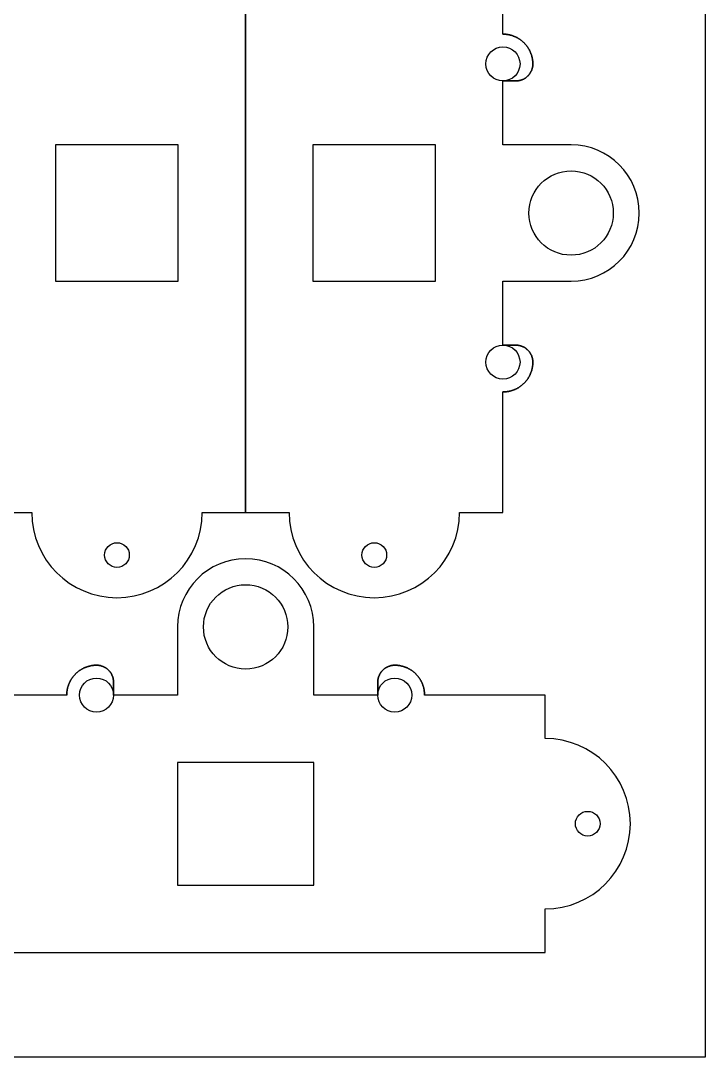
# Model space of a CAD drawing. Header units: millimetres. Extents: x 2733 to 3089, y 1586 to 1832.
# Drawn here: x 3008.7 to 3089.1, y 1585.7 to 1707.4 of the extents above; entities that cross this region are included whole.
import ezdxf

# ---------------------------------------------------------------- set-up
doc = ezdxf.new("R2010")
doc.units = ezdxf.units.MM

msp = doc.modelspace()

# ---------------------------------------------------------------- linework, layer by layer
at = {"color": 244, "true_color": 0x991b1e}
msp.add_lwpolyline([(2733.25, 1585.73), (2733.25, 1832.48), (3089.06, 1832.48), (3089.06, 1585.73)], close=True, dxfattribs=at)
for points in [[(3004.92, 1663.83), (3004.92, 1663.25), (3004.92, 1655.25), (3004.92, 1649.68), (3010.02, 1649.68, 1), (3030.02, 1649.68), (3035.12, 1649.68), (3035.12, 1655.25), (3035.12, 1663.25), (3035.12, 1706.4), (3035.12, 1714.4), (3035.12, 1719.98), (3030.02, 1719.98, 1), (3010.02, 1719.98), (3004.92, 1719.98), (3004.92, 1714.4), (3004.92, 1706.4), (3004.92, 1705.82)], [(3065.32, 1705.82), (3065.32, 1706.4), (3065.32, 1714.4), (3065.32, 1719.98), (3060.22, 1719.98, 1), (3040.22, 1719.98), (3035.12, 1719.98), (3035.12, 1714.4), (3035.12, 1706.4), (3035.12, 1663.25), (3035.12, 1655.25), (3035.12, 1649.68), (3040.22, 1649.68, 1), (3060.22, 1649.68), (3065.32, 1649.68), (3065.32, 1655.25), (3065.32, 1663.25), (3065.32, 1663.83)], [(3065.32, 1669.33), (3065.32, 1676.83), (3073.32, 1676.83, 1), (3073.32, 1692.83), (3065.32, 1692.83), (3065.32, 1700.33)], [(3050.62, 1628.25), (3043.12, 1628.25), (3043.12, 1636.25, 1), (3027.12, 1636.25), (3027.12, 1628.25), (3019.62, 1628.25)], [(3014.13, 1628.25), (3013.55, 1628.25), (3005.55, 1628.25), (2999.97, 1628.25), (2999.97, 1623.15, 1), (2999.97, 1603.15), (2999.97, 1598.05), (3005.55, 1598.05), (3013.55, 1598.05), (3056.7, 1598.05), (3064.7, 1598.05), (3070.27, 1598.05), (3070.27, 1603.15, 1), (3070.27, 1623.15), (3070.27, 1628.25), (3064.7, 1628.25), (3056.7, 1628.25), (3056.12, 1628.25)]]:
    msp.add_lwpolyline(points, format="xyb")
at = {"flags": 128}
for points in [[(3066.82, 1700.33), (3066.87, 1700.33), (3066.92, 1700.33), (3066.96, 1700.34), (3067.01, 1700.34), (3067.06, 1700.35), (3067.1, 1700.35), (3067.15, 1700.36), (3067.19, 1700.37), (3067.24, 1700.37), (3067.28, 1700.38), (3067.33, 1700.4), (3067.37, 1700.41), (3067.42, 1700.42), (3067.46, 1700.44), (3067.5, 1700.45), (3067.55, 1700.47), (3067.59, 1700.48), (3067.63, 1700.5), (3067.67, 1700.52), (3067.72, 1700.54), (3067.76, 1700.56), (3067.8, 1700.58), (3067.84, 1700.61), (3067.88, 1700.63), (3067.92, 1700.66), (3067.95, 1700.68), (3067.99, 1700.71), (3068.03, 1700.74), (3068.07, 1700.76), (3068.1, 1700.79), (3068.14, 1700.82), (3068.17, 1700.85), (3068.21, 1700.88), (3068.24, 1700.92), (3068.27, 1700.95), (3068.3, 1700.98), (3068.33, 1701.02), (3068.36, 1701.05), (3068.39, 1701.09), (3068.42, 1701.13), (3068.45, 1701.16), (3068.47, 1701.2), (3068.5, 1701.24), (3068.52, 1701.28), (3068.55, 1701.32), (3068.57, 1701.36), (3068.59, 1701.4), (3068.61, 1701.44), (3068.64, 1701.48), (3068.65, 1701.52), (3068.67, 1701.56), (3068.69, 1701.61), (3068.71, 1701.65), (3068.72, 1701.69), (3068.74, 1701.74), (3068.75, 1701.78), (3068.76, 1701.83), (3068.77, 1701.87), (3068.78, 1701.92), (3068.79, 1701.96), (3068.8, 1702.01), (3068.81, 1702.05), (3068.81, 1702.1), (3068.82, 1702.14), (3068.82, 1702.19), (3068.82, 1702.24), (3068.82, 1702.28), (3068.82, 1702.33), (3068.82, 1702.39), (3068.82, 1702.45), (3068.82, 1702.51), (3068.82, 1702.57), (3068.81, 1702.63), (3068.81, 1702.69), (3068.8, 1702.75), (3068.79, 1702.82), (3068.78, 1702.88), (3068.77, 1702.94), (3068.76, 1703), (3068.75, 1703.06), (3068.74, 1703.12), (3068.72, 1703.17), (3068.71, 1703.23), (3068.69, 1703.29), (3068.67, 1703.35), (3068.65, 1703.41), (3068.63, 1703.47), (3068.61, 1703.52), (3068.59, 1703.58), (3068.57, 1703.64), (3068.55, 1703.69), (3068.52, 1703.75), (3068.5, 1703.81), (3068.47, 1703.86), (3068.44, 1703.92), (3068.42, 1703.97), (3068.39, 1704.02), (3068.36, 1704.08), (3068.32, 1704.13), (3068.29, 1704.18), (3068.26, 1704.23), (3068.23, 1704.28), (3068.19, 1704.33), (3068.16, 1704.38), (3068.12, 1704.43), (3068.08, 1704.48), (3068.04, 1704.53), (3068.01, 1704.58), (3067.97, 1704.62), (3067.93, 1704.67), (3067.88, 1704.71), (3067.84, 1704.76), (3067.8, 1704.8), (3067.76, 1704.84), (3067.71, 1704.88), (3067.67, 1704.93), (3067.62, 1704.97), (3067.57, 1705.01), (3067.53, 1705.05), (3067.48, 1705.08), (3067.43, 1705.12), (3067.38, 1705.16), (3067.33, 1705.19), (3067.28, 1705.23), (3067.23, 1705.26), (3067.18, 1705.29), (3067.13, 1705.33), (3067.08, 1705.36), (3067.02, 1705.39), (3066.97, 1705.42), (3066.91, 1705.44), (3066.86, 1705.47), (3066.8, 1705.5), (3066.75, 1705.52), (3066.69, 1705.55), (3066.64, 1705.57), (3066.58, 1705.59), (3066.52, 1705.61), (3066.46, 1705.63), (3066.41, 1705.65), (3066.35, 1705.67), (3066.29, 1705.69), (3066.23, 1705.7), (3066.17, 1705.72), (3066.11, 1705.73), (3066.05, 1705.75), (3065.99, 1705.76), (3065.93, 1705.77), (3065.87, 1705.78), (3065.81, 1705.79), (3065.75, 1705.8), (3065.69, 1705.81), (3065.63, 1705.81), (3065.57, 1705.82), (3065.51, 1705.82), (3065.45, 1705.82), (3065.39, 1705.82), (3065.32, 1705.82), (3065.39, 1705.82), (3065.45, 1705.82), (3065.51, 1705.82), (3065.57, 1705.82), (3065.63, 1705.81), (3065.69, 1705.81), (3065.75, 1705.8), (3065.81, 1705.79), (3065.87, 1705.78), (3065.93, 1705.77), (3065.99, 1705.76), (3066.05, 1705.75), (3066.11, 1705.73), (3066.17, 1705.72), (3066.23, 1705.7), (3066.29, 1705.69), (3066.35, 1705.67), (3066.41, 1705.65), (3066.46, 1705.63), (3066.52, 1705.61), (3066.58, 1705.59), (3066.64, 1705.57), (3066.69, 1705.55), (3066.75, 1705.52), (3066.8, 1705.5), (3066.86, 1705.47), (3066.91, 1705.44), (3066.97, 1705.42), (3067.02, 1705.39), (3067.08, 1705.36), (3067.13, 1705.33), (3067.18, 1705.29), (3067.23, 1705.26), (3067.28, 1705.23), (3067.33, 1705.19), (3067.38, 1705.16), (3067.43, 1705.12), (3067.48, 1705.08), (3067.53, 1705.05), (3067.57, 1705.01), (3067.62, 1704.97), (3067.67, 1704.93), (3067.71, 1704.88), (3067.76, 1704.84), (3067.8, 1704.8), (3067.84, 1704.76), (3067.88, 1704.71), (3067.93, 1704.67), (3067.97, 1704.62), (3068.01, 1704.58), (3068.04, 1704.53), (3068.08, 1704.48), (3068.12, 1704.43), (3068.16, 1704.38), (3068.19, 1704.33), (3068.23, 1704.28), (3068.26, 1704.23), (3068.29, 1704.18), (3068.32, 1704.13), (3068.36, 1704.08), (3068.39, 1704.02), (3068.42, 1703.97), (3068.44, 1703.92), (3068.47, 1703.86), (3068.5, 1703.81), (3068.52, 1703.75), (3068.55, 1703.69), (3068.57, 1703.64), (3068.59, 1703.58), (3068.61, 1703.52), (3068.63, 1703.47), (3068.65, 1703.41), (3068.67, 1703.35), (3068.69, 1703.29), (3068.71, 1703.23), (3068.72, 1703.17), (3068.74, 1703.12), (3068.75, 1703.06), (3068.76, 1703), (3068.77, 1702.94), (3068.78, 1702.88), (3068.79, 1702.82), (3068.8, 1702.75), (3068.81, 1702.69), (3068.81, 1702.63), (3068.82, 1702.57), (3068.82, 1702.51), (3068.82, 1702.45), (3068.82, 1702.39), (3068.82, 1702.33), (3068.82, 1702.28), (3068.82, 1702.24), (3068.82, 1702.19), (3068.82, 1702.14), (3068.81, 1702.1), (3068.81, 1702.05), (3068.8, 1702.01), (3068.79, 1701.96), (3068.78, 1701.92), (3068.77, 1701.87), (3068.76, 1701.83), (3068.75, 1701.78), (3068.74, 1701.74), (3068.72, 1701.69), (3068.71, 1701.65), (3068.69, 1701.61), (3068.67, 1701.56), (3068.65, 1701.52), (3068.64, 1701.48), (3068.61, 1701.44), (3068.59, 1701.4), (3068.57, 1701.36), (3068.55, 1701.32), (3068.52, 1701.28), (3068.5, 1701.24), (3068.47, 1701.2), (3068.45, 1701.16), (3068.42, 1701.13), (3068.39, 1701.09), (3068.36, 1701.05), (3068.33, 1701.02), (3068.3, 1700.98), (3068.27, 1700.95), (3068.24, 1700.92), (3068.21, 1700.88), (3068.17, 1700.85), (3068.14, 1700.82), (3068.1, 1700.79), (3068.07, 1700.76), (3068.03, 1700.74), (3067.99, 1700.71), (3067.95, 1700.68), (3067.92, 1700.66), (3067.88, 1700.63), (3067.84, 1700.61), (3067.8, 1700.58), (3067.76, 1700.56), (3067.72, 1700.54), (3067.67, 1700.52), (3067.63, 1700.5), (3067.59, 1700.48), (3067.55, 1700.47), (3067.5, 1700.45), (3067.46, 1700.44), (3067.42, 1700.42), (3067.37, 1700.41), (3067.33, 1700.4), (3067.28, 1700.38), (3067.24, 1700.37), (3067.19, 1700.37), (3067.15, 1700.36), (3067.1, 1700.35), (3067.06, 1700.35), (3067.01, 1700.34), (3066.96, 1700.34), (3066.92, 1700.33), (3066.87, 1700.33)], [(3066.82, 1700.33), (3065.33, 1700.33)], [(3066.82, 1669.32), (3066.87, 1669.32), (3066.92, 1669.32), (3066.96, 1669.32), (3067.01, 1669.32), (3067.06, 1669.31), (3067.1, 1669.31), (3067.15, 1669.3), (3067.19, 1669.29), (3067.24, 1669.28), (3067.28, 1669.27), (3067.33, 1669.26), (3067.37, 1669.25), (3067.42, 1669.23), (3067.46, 1669.22), (3067.5, 1669.21), (3067.55, 1669.19), (3067.59, 1669.17), (3067.63, 1669.15), (3067.67, 1669.14), (3067.72, 1669.12), (3067.76, 1669.09), (3067.8, 1669.07), (3067.84, 1669.05), (3067.88, 1669.03), (3067.92, 1669), (3067.95, 1668.97), (3067.99, 1668.95), (3068.03, 1668.92), (3068.07, 1668.89), (3068.1, 1668.86), (3068.14, 1668.83), (3068.17, 1668.8), (3068.21, 1668.77), (3068.24, 1668.74), (3068.27, 1668.71), (3068.3, 1668.67), (3068.33, 1668.64), (3068.36, 1668.6), (3068.39, 1668.57), (3068.42, 1668.53), (3068.45, 1668.49), (3068.47, 1668.46), (3068.5, 1668.42), (3068.52, 1668.38), (3068.55, 1668.34), (3068.57, 1668.3), (3068.59, 1668.26), (3068.61, 1668.22), (3068.64, 1668.18), (3068.65, 1668.13), (3068.67, 1668.09), (3068.69, 1668.05), (3068.71, 1668.01), (3068.72, 1667.96), (3068.74, 1667.92), (3068.75, 1667.87), (3068.76, 1667.83), (3068.77, 1667.78), (3068.78, 1667.74), (3068.79, 1667.69), (3068.8, 1667.65), (3068.81, 1667.6), (3068.81, 1667.56), (3068.82, 1667.51), (3068.82, 1667.47), (3068.82, 1667.42), (3068.82, 1667.37), (3068.82, 1667.33), (3068.82, 1667.27), (3068.82, 1667.21), (3068.82, 1667.14), (3068.82, 1667.08), (3068.81, 1667.02), (3068.81, 1666.96), (3068.8, 1666.9), (3068.79, 1666.84), (3068.78, 1666.78), (3068.77, 1666.72), (3068.76, 1666.66), (3068.75, 1666.6), (3068.74, 1666.54), (3068.72, 1666.48), (3068.71, 1666.42), (3068.69, 1666.36), (3068.67, 1666.31), (3068.65, 1666.25), (3068.63, 1666.19), (3068.61, 1666.13), (3068.59, 1666.07), (3068.57, 1666.02), (3068.55, 1665.96), (3068.52, 1665.91), (3068.5, 1665.85), (3068.47, 1665.8), (3068.44, 1665.74), (3068.42, 1665.69), (3068.39, 1665.63), (3068.36, 1665.58), (3068.32, 1665.53), (3068.29, 1665.48), (3068.26, 1665.42), (3068.23, 1665.37), (3068.19, 1665.32), (3068.16, 1665.27), (3068.12, 1665.22), (3068.08, 1665.18), (3068.04, 1665.13), (3068.01, 1665.08), (3067.97, 1665.03), (3067.93, 1664.99), (3067.88, 1664.94), (3067.84, 1664.9), (3067.8, 1664.86), (3067.76, 1664.81), (3067.71, 1664.77), (3067.67, 1664.73), (3067.62, 1664.69), (3067.57, 1664.65), (3067.53, 1664.61), (3067.48, 1664.57), (3067.43, 1664.54), (3067.38, 1664.5), (3067.33, 1664.46), (3067.28, 1664.43), (3067.23, 1664.4), (3067.18, 1664.36), (3067.13, 1664.33), (3067.08, 1664.3), (3067.02, 1664.27), (3066.97, 1664.24), (3066.91, 1664.21), (3066.86, 1664.19), (3066.8, 1664.16), (3066.75, 1664.13), (3066.69, 1664.11), (3066.64, 1664.09), (3066.58, 1664.06), (3066.52, 1664.04), (3066.46, 1664.02), (3066.41, 1664), (3066.35, 1663.98), (3066.29, 1663.97), (3066.23, 1663.95), (3066.17, 1663.94), (3066.11, 1663.92), (3066.05, 1663.91), (3065.99, 1663.9), (3065.93, 1663.89), (3065.87, 1663.88), (3065.81, 1663.87), (3065.75, 1663.86), (3065.69, 1663.85), (3065.63, 1663.85), (3065.57, 1663.84), (3065.51, 1663.84), (3065.45, 1663.83), (3065.39, 1663.83), (3065.32, 1663.83), (3065.39, 1663.83), (3065.45, 1663.83), (3065.51, 1663.84), (3065.57, 1663.84), (3065.63, 1663.85), (3065.69, 1663.85), (3065.75, 1663.86), (3065.81, 1663.87), (3065.87, 1663.88), (3065.93, 1663.89), (3065.99, 1663.9), (3066.05, 1663.91), (3066.11, 1663.92), (3066.17, 1663.94), (3066.23, 1663.95), (3066.29, 1663.97), (3066.35, 1663.98), (3066.41, 1664), (3066.46, 1664.02), (3066.52, 1664.04), (3066.58, 1664.06), (3066.64, 1664.09), (3066.69, 1664.11), (3066.75, 1664.13), (3066.8, 1664.16), (3066.86, 1664.19), (3066.91, 1664.21), (3066.97, 1664.24), (3067.02, 1664.27), (3067.08, 1664.3), (3067.13, 1664.33), (3067.18, 1664.36), (3067.23, 1664.4), (3067.28, 1664.43), (3067.33, 1664.46), (3067.38, 1664.5), (3067.43, 1664.54), (3067.48, 1664.57), (3067.53, 1664.61), (3067.57, 1664.65), (3067.62, 1664.69), (3067.67, 1664.73), (3067.71, 1664.77), (3067.76, 1664.81), (3067.8, 1664.86), (3067.84, 1664.9), (3067.88, 1664.94), (3067.93, 1664.99), (3067.97, 1665.03), (3068.01, 1665.08), (3068.04, 1665.13), (3068.08, 1665.18), (3068.12, 1665.22), (3068.16, 1665.27), (3068.19, 1665.32), (3068.23, 1665.37), (3068.26, 1665.42), (3068.29, 1665.48), (3068.32, 1665.53), (3068.36, 1665.58), (3068.39, 1665.63), (3068.42, 1665.69), (3068.44, 1665.74), (3068.47, 1665.8), (3068.5, 1665.85), (3068.52, 1665.91), (3068.55, 1665.96), (3068.57, 1666.02), (3068.59, 1666.07), (3068.61, 1666.13), (3068.63, 1666.19), (3068.65, 1666.25), (3068.67, 1666.31), (3068.69, 1666.36), (3068.71, 1666.42), (3068.72, 1666.48), (3068.74, 1666.54), (3068.75, 1666.6), (3068.76, 1666.66), (3068.77, 1666.72), (3068.78, 1666.78), (3068.79, 1666.84), (3068.8, 1666.9), (3068.81, 1666.96), (3068.81, 1667.02), (3068.82, 1667.08), (3068.82, 1667.14), (3068.82, 1667.21), (3068.82, 1667.27), (3068.82, 1667.33), (3068.82, 1667.37), (3068.82, 1667.42), (3068.82, 1667.47), (3068.82, 1667.51), (3068.81, 1667.56), (3068.81, 1667.6), (3068.8, 1667.65), (3068.79, 1667.69), (3068.78, 1667.74), (3068.77, 1667.78), (3068.76, 1667.83), (3068.75, 1667.87), (3068.74, 1667.92), (3068.72, 1667.96), (3068.71, 1668.01), (3068.69, 1668.05), (3068.67, 1668.09), (3068.65, 1668.13), (3068.64, 1668.18), (3068.61, 1668.22), (3068.59, 1668.26), (3068.57, 1668.3), (3068.55, 1668.34), (3068.52, 1668.38), (3068.5, 1668.42), (3068.47, 1668.46), (3068.45, 1668.49), (3068.42, 1668.53), (3068.39, 1668.57), (3068.36, 1668.6), (3068.33, 1668.64), (3068.3, 1668.67), (3068.27, 1668.71), (3068.24, 1668.74), (3068.21, 1668.77), (3068.17, 1668.8), (3068.14, 1668.83), (3068.1, 1668.86), (3068.07, 1668.89), (3068.03, 1668.92), (3067.99, 1668.95), (3067.95, 1668.97), (3067.92, 1669), (3067.88, 1669.03), (3067.84, 1669.05), (3067.8, 1669.07), (3067.76, 1669.09), (3067.72, 1669.12), (3067.67, 1669.14), (3067.63, 1669.15), (3067.59, 1669.17), (3067.55, 1669.19), (3067.5, 1669.21), (3067.46, 1669.22), (3067.42, 1669.23), (3067.37, 1669.25), (3067.33, 1669.26), (3067.28, 1669.27), (3067.24, 1669.28), (3067.19, 1669.29), (3067.15, 1669.3), (3067.1, 1669.31), (3067.06, 1669.31), (3067.01, 1669.32), (3066.96, 1669.32), (3066.92, 1669.32), (3066.87, 1669.32)], [(3066.82, 1669.32), (3065.33, 1669.33)], [(3019.62, 1629.75), (3019.62, 1629.8), (3019.62, 1629.85), (3019.62, 1629.89), (3019.61, 1629.94), (3019.61, 1629.98), (3019.6, 1630.03), (3019.59, 1630.08), (3019.59, 1630.12), (3019.58, 1630.17), (3019.57, 1630.21), (3019.56, 1630.26), (3019.54, 1630.3), (3019.53, 1630.35), (3019.52, 1630.39), (3019.5, 1630.43), (3019.49, 1630.48), (3019.47, 1630.52), (3019.45, 1630.56), (3019.43, 1630.6), (3019.41, 1630.65), (3019.39, 1630.69), (3019.37, 1630.73), (3019.35, 1630.77), (3019.32, 1630.81), (3019.3, 1630.85), (3019.27, 1630.88), (3019.25, 1630.92), (3019.22, 1630.96), (3019.19, 1631), (3019.16, 1631.03), (3019.13, 1631.07), (3019.1, 1631.1), (3019.07, 1631.13), (3019.04, 1631.17), (3019, 1631.2), (3018.97, 1631.23), (3018.94, 1631.26), (3018.9, 1631.29), (3018.86, 1631.32), (3018.83, 1631.35), (3018.79, 1631.38), (3018.75, 1631.4), (3018.71, 1631.43), (3018.68, 1631.45), (3018.64, 1631.48), (3018.6, 1631.5), (3018.56, 1631.52), (3018.51, 1631.54), (3018.47, 1631.56), (3018.43, 1631.58), (3018.39, 1631.6), (3018.35, 1631.62), (3018.3, 1631.63), (3018.26, 1631.65), (3018.21, 1631.66), (3018.17, 1631.68), (3018.13, 1631.69), (3018.08, 1631.7), (3018.04, 1631.71), (3017.99, 1631.72), (3017.95, 1631.73), (3017.9, 1631.73), (3017.85, 1631.74), (3017.81, 1631.74), (3017.76, 1631.75), (3017.72, 1631.75), (3017.67, 1631.75), (3017.62, 1631.75), (3017.56, 1631.75), (3017.5, 1631.75), (3017.44, 1631.75), (3017.38, 1631.74), (3017.32, 1631.74), (3017.26, 1631.73), (3017.2, 1631.73), (3017.14, 1631.72), (3017.08, 1631.71), (3017.02, 1631.7), (3016.96, 1631.69), (3016.9, 1631.68), (3016.84, 1631.66), (3016.78, 1631.65), (3016.72, 1631.63), (3016.66, 1631.62), (3016.6, 1631.6), (3016.54, 1631.58), (3016.49, 1631.56), (3016.43, 1631.54), (3016.37, 1631.52), (3016.31, 1631.5), (3016.26, 1631.48), (3016.2, 1631.45), (3016.15, 1631.43), (3016.09, 1631.4), (3016.04, 1631.37), (3015.98, 1631.34), (3015.93, 1631.31), (3015.88, 1631.28), (3015.82, 1631.25), (3015.77, 1631.22), (3015.72, 1631.19), (3015.67, 1631.16), (3015.62, 1631.12), (3015.57, 1631.09), (3015.52, 1631.05), (3015.47, 1631.01), (3015.42, 1630.97), (3015.38, 1630.93), (3015.33, 1630.9), (3015.29, 1630.85), (3015.24, 1630.81), (3015.2, 1630.77), (3015.15, 1630.73), (3015.11, 1630.68), (3015.07, 1630.64), (3015.03, 1630.6), (3014.99, 1630.55), (3014.95, 1630.5), (3014.91, 1630.46), (3014.87, 1630.41), (3014.83, 1630.36), (3014.8, 1630.31), (3014.76, 1630.26), (3014.73, 1630.21), (3014.69, 1630.16), (3014.66, 1630.11), (3014.63, 1630.06), (3014.6, 1630), (3014.57, 1629.95), (3014.54, 1629.9), (3014.51, 1629.84), (3014.48, 1629.79), (3014.46, 1629.73), (3014.43, 1629.68), (3014.41, 1629.62), (3014.38, 1629.56), (3014.36, 1629.51), (3014.34, 1629.45), (3014.32, 1629.39), (3014.3, 1629.34), (3014.28, 1629.28), (3014.26, 1629.22), (3014.25, 1629.16), (3014.23, 1629.1), (3014.22, 1629.04), (3014.2, 1628.98), (3014.19, 1628.92), (3014.18, 1628.86), (3014.17, 1628.8), (3014.16, 1628.74), (3014.15, 1628.68), (3014.15, 1628.62), (3014.14, 1628.56), (3014.14, 1628.5), (3014.13, 1628.44), (3014.13, 1628.38), (3014.13, 1628.32), (3014.13, 1628.25), (3014.13, 1628.32), (3014.13, 1628.38), (3014.13, 1628.44), (3014.14, 1628.5), (3014.14, 1628.56), (3014.15, 1628.62), (3014.15, 1628.68), (3014.16, 1628.74), (3014.17, 1628.8), (3014.18, 1628.86), (3014.19, 1628.92), (3014.2, 1628.98), (3014.22, 1629.04), (3014.23, 1629.1), (3014.25, 1629.16), (3014.26, 1629.22), (3014.28, 1629.28), (3014.3, 1629.34), (3014.32, 1629.39), (3014.34, 1629.45), (3014.36, 1629.51), (3014.38, 1629.56), (3014.41, 1629.62), (3014.43, 1629.68), (3014.46, 1629.73), (3014.48, 1629.79), (3014.51, 1629.84), (3014.54, 1629.9), (3014.57, 1629.95), (3014.6, 1630), (3014.63, 1630.06), (3014.66, 1630.11), (3014.69, 1630.16), (3014.73, 1630.21), (3014.76, 1630.26), (3014.8, 1630.31), (3014.83, 1630.36), (3014.87, 1630.41), (3014.91, 1630.46), (3014.95, 1630.5), (3014.99, 1630.55), (3015.03, 1630.6), (3015.07, 1630.64), (3015.11, 1630.68), (3015.15, 1630.73), (3015.2, 1630.77), (3015.24, 1630.81), (3015.29, 1630.85), (3015.33, 1630.9), (3015.38, 1630.93), (3015.42, 1630.97), (3015.47, 1631.01), (3015.52, 1631.05), (3015.57, 1631.09), (3015.62, 1631.12), (3015.67, 1631.16), (3015.72, 1631.19), (3015.77, 1631.22), (3015.82, 1631.25), (3015.88, 1631.28), (3015.93, 1631.31), (3015.98, 1631.34), (3016.04, 1631.37), (3016.09, 1631.4), (3016.15, 1631.43), (3016.2, 1631.45), (3016.26, 1631.48), (3016.31, 1631.5), (3016.37, 1631.52), (3016.43, 1631.54), (3016.49, 1631.56), (3016.54, 1631.58), (3016.6, 1631.6), (3016.66, 1631.62), (3016.72, 1631.63), (3016.78, 1631.65), (3016.84, 1631.66), (3016.9, 1631.68), (3016.96, 1631.69), (3017.02, 1631.7), (3017.08, 1631.71), (3017.14, 1631.72), (3017.2, 1631.73), (3017.26, 1631.73), (3017.32, 1631.74), (3017.38, 1631.74), (3017.44, 1631.75), (3017.5, 1631.75), (3017.56, 1631.75), (3017.62, 1631.75), (3017.67, 1631.75), (3017.72, 1631.75), (3017.76, 1631.75), (3017.81, 1631.74), (3017.85, 1631.74), (3017.9, 1631.73), (3017.95, 1631.73), (3017.99, 1631.72), (3018.04, 1631.71), (3018.08, 1631.7), (3018.13, 1631.69), (3018.17, 1631.68), (3018.21, 1631.66), (3018.26, 1631.65), (3018.3, 1631.63), (3018.35, 1631.62), (3018.39, 1631.6), (3018.43, 1631.58), (3018.47, 1631.56), (3018.51, 1631.54), (3018.56, 1631.52), (3018.6, 1631.5), (3018.64, 1631.48), (3018.68, 1631.45), (3018.71, 1631.43), (3018.75, 1631.4), (3018.79, 1631.38), (3018.83, 1631.35), (3018.86, 1631.32), (3018.9, 1631.29), (3018.94, 1631.26), (3018.97, 1631.23), (3019, 1631.2), (3019.04, 1631.17), (3019.07, 1631.13), (3019.1, 1631.1), (3019.13, 1631.07), (3019.16, 1631.03), (3019.19, 1631), (3019.22, 1630.96), (3019.25, 1630.92), (3019.27, 1630.88), (3019.3, 1630.85), (3019.32, 1630.81), (3019.35, 1630.77), (3019.37, 1630.73), (3019.39, 1630.69), (3019.41, 1630.65), (3019.43, 1630.6), (3019.45, 1630.56), (3019.47, 1630.52), (3019.49, 1630.48), (3019.5, 1630.43), (3019.52, 1630.39), (3019.53, 1630.35), (3019.54, 1630.3), (3019.56, 1630.26), (3019.57, 1630.21), (3019.58, 1630.17), (3019.59, 1630.12), (3019.59, 1630.08), (3019.6, 1630.03), (3019.61, 1629.98), (3019.61, 1629.94), (3019.62, 1629.89), (3019.62, 1629.85), (3019.62, 1629.8)], [(3050.63, 1629.75), (3050.63, 1629.8), (3050.63, 1629.85), (3050.63, 1629.89), (3050.64, 1629.94), (3050.64, 1629.98), (3050.65, 1630.03), (3050.65, 1630.08), (3050.66, 1630.12), (3050.67, 1630.17), (3050.68, 1630.21), (3050.69, 1630.26), (3050.7, 1630.3), (3050.72, 1630.35), (3050.73, 1630.39), (3050.75, 1630.43), (3050.76, 1630.48), (3050.78, 1630.52), (3050.8, 1630.56), (3050.82, 1630.6), (3050.84, 1630.65), (3050.86, 1630.69), (3050.88, 1630.73), (3050.9, 1630.77), (3050.93, 1630.81), (3050.95, 1630.85), (3050.98, 1630.88), (3051, 1630.92), (3051.03, 1630.96), (3051.06, 1631), (3051.09, 1631.03), (3051.12, 1631.07), (3051.15, 1631.1), (3051.18, 1631.13), (3051.21, 1631.17), (3051.25, 1631.2), (3051.28, 1631.23), (3051.31, 1631.26), (3051.35, 1631.29), (3051.39, 1631.32), (3051.42, 1631.35), (3051.46, 1631.38), (3051.5, 1631.4), (3051.54, 1631.43), (3051.57, 1631.45), (3051.61, 1631.48), (3051.65, 1631.5), (3051.69, 1631.52), (3051.74, 1631.54), (3051.78, 1631.56), (3051.82, 1631.58), (3051.86, 1631.6), (3051.9, 1631.62), (3051.95, 1631.63), (3051.99, 1631.65), (3052.03, 1631.66), (3052.08, 1631.68), (3052.12, 1631.69), (3052.17, 1631.7), (3052.21, 1631.71), (3052.26, 1631.72), (3052.3, 1631.73), (3052.35, 1631.73), (3052.4, 1631.74), (3052.44, 1631.74), (3052.49, 1631.75), (3052.53, 1631.75), (3052.58, 1631.75), (3052.63, 1631.75), (3052.69, 1631.75), (3052.75, 1631.75), (3052.81, 1631.75), (3052.87, 1631.74), (3052.93, 1631.74), (3052.99, 1631.73), (3053.05, 1631.73), (3053.11, 1631.72), (3053.17, 1631.71), (3053.23, 1631.7), (3053.29, 1631.69), (3053.35, 1631.68), (3053.41, 1631.66), (3053.47, 1631.65), (3053.53, 1631.63), (3053.59, 1631.62), (3053.65, 1631.6), (3053.71, 1631.58), (3053.76, 1631.56), (3053.82, 1631.54), (3053.88, 1631.52), (3053.93, 1631.5), (3053.99, 1631.48), (3054.05, 1631.45), (3054.1, 1631.43), (3054.16, 1631.4), (3054.21, 1631.37), (3054.27, 1631.34), (3054.32, 1631.31), (3054.37, 1631.28), (3054.43, 1631.25), (3054.48, 1631.22), (3054.53, 1631.19), (3054.58, 1631.16), (3054.63, 1631.12), (3054.68, 1631.09), (3054.73, 1631.05), (3054.78, 1631.01), (3054.82, 1630.97), (3054.87, 1630.93), (3054.92, 1630.9), (3054.96, 1630.85), (3055.01, 1630.81), (3055.05, 1630.77), (3055.1, 1630.73), (3055.14, 1630.68), (3055.18, 1630.64), (3055.22, 1630.6), (3055.26, 1630.55), (3055.3, 1630.5), (3055.34, 1630.46), (3055.38, 1630.41), (3055.42, 1630.36), (3055.45, 1630.31), (3055.49, 1630.26), (3055.52, 1630.21), (3055.56, 1630.16), (3055.59, 1630.11), (3055.62, 1630.06), (3055.65, 1630), (3055.68, 1629.95), (3055.71, 1629.9), (3055.74, 1629.84), (3055.77, 1629.79), (3055.79, 1629.73), (3055.82, 1629.68), (3055.84, 1629.62), (3055.87, 1629.56), (3055.89, 1629.51), (3055.91, 1629.45), (3055.93, 1629.39), (3055.95, 1629.34), (3055.97, 1629.28), (3055.99, 1629.22), (3056, 1629.16), (3056.02, 1629.1), (3056.03, 1629.04), (3056.04, 1628.98), (3056.06, 1628.92), (3056.07, 1628.86), (3056.08, 1628.8), (3056.09, 1628.74), (3056.09, 1628.68), (3056.1, 1628.62), (3056.11, 1628.56), (3056.11, 1628.5), (3056.12, 1628.44), (3056.12, 1628.38), (3056.12, 1628.32), (3056.12, 1628.25), (3056.12, 1628.32), (3056.12, 1628.38), (3056.12, 1628.44), (3056.11, 1628.5), (3056.11, 1628.56), (3056.1, 1628.62), (3056.09, 1628.68), (3056.09, 1628.74), (3056.08, 1628.8), (3056.07, 1628.86), (3056.06, 1628.92), (3056.04, 1628.98), (3056.03, 1629.04), (3056.02, 1629.1), (3056, 1629.16), (3055.99, 1629.22), (3055.97, 1629.28), (3055.95, 1629.34), (3055.93, 1629.39), (3055.91, 1629.45), (3055.89, 1629.51), (3055.87, 1629.56), (3055.84, 1629.62), (3055.82, 1629.68), (3055.79, 1629.73), (3055.77, 1629.79), (3055.74, 1629.84), (3055.71, 1629.9), (3055.68, 1629.95), (3055.65, 1630), (3055.62, 1630.06), (3055.59, 1630.11), (3055.56, 1630.16), (3055.52, 1630.21), (3055.49, 1630.26), (3055.45, 1630.31), (3055.42, 1630.36), (3055.38, 1630.41), (3055.34, 1630.46), (3055.3, 1630.5), (3055.26, 1630.55), (3055.22, 1630.6), (3055.18, 1630.64), (3055.14, 1630.68), (3055.1, 1630.73), (3055.05, 1630.77), (3055.01, 1630.81), (3054.96, 1630.85), (3054.92, 1630.9), (3054.87, 1630.93), (3054.82, 1630.97), (3054.78, 1631.01), (3054.73, 1631.05), (3054.68, 1631.09), (3054.63, 1631.12), (3054.58, 1631.16), (3054.53, 1631.19), (3054.48, 1631.22), (3054.43, 1631.25), (3054.37, 1631.28), (3054.32, 1631.31), (3054.27, 1631.34), (3054.21, 1631.37), (3054.16, 1631.4), (3054.1, 1631.43), (3054.05, 1631.45), (3053.99, 1631.48), (3053.93, 1631.5), (3053.88, 1631.52), (3053.82, 1631.54), (3053.76, 1631.56), (3053.71, 1631.58), (3053.65, 1631.6), (3053.59, 1631.62), (3053.53, 1631.63), (3053.47, 1631.65), (3053.41, 1631.66), (3053.35, 1631.68), (3053.29, 1631.69), (3053.23, 1631.7), (3053.17, 1631.71), (3053.11, 1631.72), (3053.05, 1631.73), (3052.99, 1631.73), (3052.93, 1631.74), (3052.87, 1631.74), (3052.81, 1631.75), (3052.75, 1631.75), (3052.69, 1631.75), (3052.63, 1631.75), (3052.58, 1631.75), (3052.53, 1631.75), (3052.49, 1631.75), (3052.44, 1631.74), (3052.4, 1631.74), (3052.35, 1631.73), (3052.3, 1631.73), (3052.26, 1631.72), (3052.21, 1631.71), (3052.17, 1631.7), (3052.12, 1631.69), (3052.08, 1631.68), (3052.03, 1631.66), (3051.99, 1631.65), (3051.95, 1631.63), (3051.9, 1631.62), (3051.86, 1631.6), (3051.82, 1631.58), (3051.78, 1631.56), (3051.74, 1631.54), (3051.69, 1631.52), (3051.65, 1631.5), (3051.61, 1631.48), (3051.57, 1631.45), (3051.54, 1631.43), (3051.5, 1631.4), (3051.46, 1631.38), (3051.42, 1631.35), (3051.39, 1631.32), (3051.35, 1631.29), (3051.31, 1631.26), (3051.28, 1631.23), (3051.25, 1631.2), (3051.21, 1631.17), (3051.18, 1631.13), (3051.15, 1631.1), (3051.12, 1631.07), (3051.09, 1631.03), (3051.06, 1631), (3051.03, 1630.96), (3051, 1630.92), (3050.98, 1630.88), (3050.95, 1630.85), (3050.93, 1630.81), (3050.9, 1630.77), (3050.88, 1630.73), (3050.86, 1630.69), (3050.84, 1630.65), (3050.82, 1630.6), (3050.8, 1630.56), (3050.78, 1630.52), (3050.76, 1630.48), (3050.75, 1630.43), (3050.73, 1630.39), (3050.72, 1630.35), (3050.7, 1630.3), (3050.69, 1630.26), (3050.68, 1630.21), (3050.67, 1630.17), (3050.66, 1630.12), (3050.65, 1630.08), (3050.65, 1630.03), (3050.64, 1629.98), (3050.64, 1629.94), (3050.63, 1629.89), (3050.63, 1629.85), (3050.63, 1629.8)], [(3019.62, 1629.75), (3019.62, 1628.25)], [(3050.63, 1629.75), (3050.62, 1628.25)]]:
    msp.add_lwpolyline(points, close=True, dxfattribs=at)
for points in [[(3012.82, 1676.83), (3027.22, 1676.83), (3027.22, 1692.83), (3020.02, 1692.83), (3012.82, 1692.83)], [(3057.42, 1692.83), (3043.02, 1692.83), (3043.02, 1676.83), (3050.22, 1676.83), (3057.42, 1676.83)], [(3027.12, 1620.35), (3027.12, 1605.95), (3043.12, 1605.95), (3043.12, 1613.15), (3043.12, 1620.35)]]:
    msp.add_lwpolyline(points, close=True)
for centre, radius in [((3065.32, 1702.33), 2), ((3073.32, 1684.83), 4.95), ((3065.32, 1667.33), 2), ((3020.02, 1644.68), 1.45), ((3050.22, 1644.68), 1.45), ((3035.12, 1636.25), 4.95), ((3017.62, 1628.25), 2), ((3052.62, 1628.25), 2), ((3075.27, 1613.15), 1.45)]:
    msp.add_circle(centre, radius)

doc.saveas('drawing.dxf')
